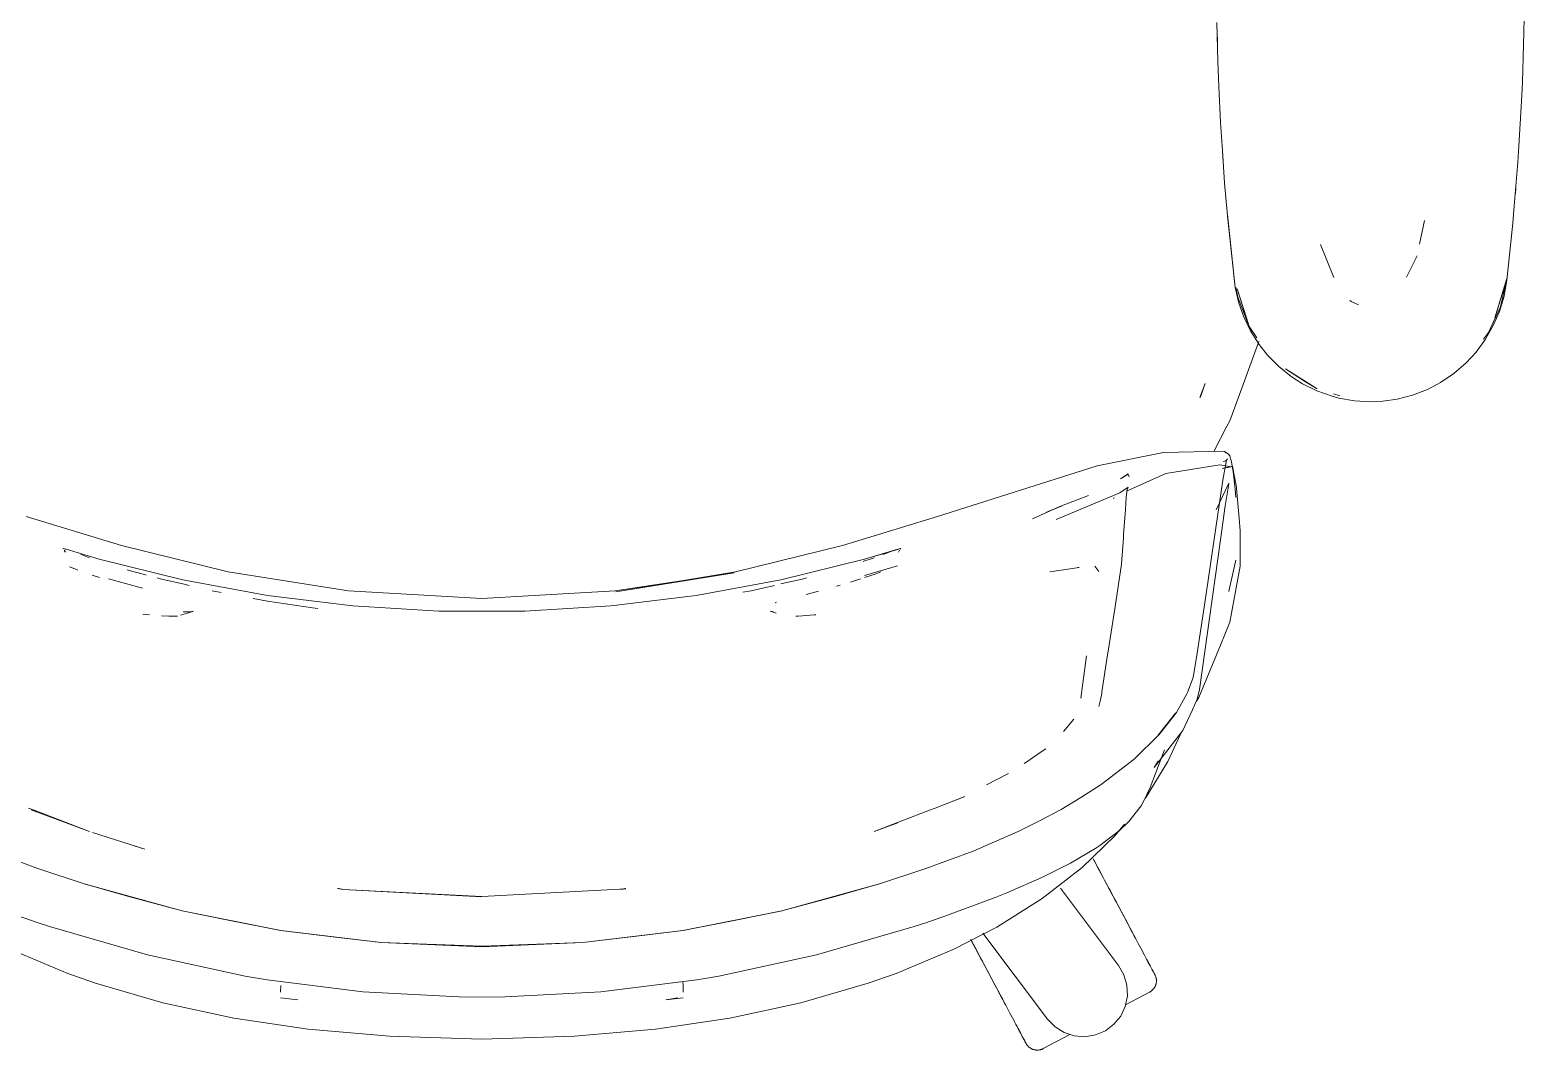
# Model space of a CAD drawing. Header units: millimetres. Extents: x 79795 to 317870, y -36033 to 97293.
# Drawn here: x 229533.8 to 230004.6, y 24754.3 to 25075.8 of the extents above; entities that cross this region are included whole.
import ezdxf

# ---------------------------------------------------------------- set-up
doc = ezdxf.new("R2010")
doc.units = ezdxf.units.MM
doc.header["$MEASUREMENT"] = 0
doc.layers.add('G-IMPT', color=8, linetype='CONTINUOUS', lineweight=9)
doc.layers.add('I-FURN', color=8, linetype='CONTINUOUS', lineweight=9)

msp = doc.modelspace()

# ---------------------------------------------------------------- linework, layer by layer
at = {"layer": 'G-IMPT'}
for p, q in [((229907.84, 25078.12), (229908.13, 25065.81)), ((230004.61, 25079.48), (230004.44, 25071.06)), ((229907.97, 25071.34), (229907.97, 25073.42)), ((229908.05, 25069.68), (229907.97, 25071.34)), ((230004.05, 25059.3), (230004.44, 25071.06)), ((229908.43, 25057.93), (229908.13, 25065.81)), ((230004.19, 25064.19), (230004.3, 25066.12)), ((230004.3, 25066.12), (230004.32, 25067.62)), ((230004.05, 25059.3), (230003.8, 25053.27)), ((229908.43, 25057.93), (229908.97, 25046.62)), ((230002.99, 25039.14), (230003.8, 25053.27)), ((229909.53, 25037.75), (229908.97, 25046.62)), ((229909.53, 25037.75), (229910.26, 25027.46)), ((229909.66, 25035.71), (229909.57, 25037.61)), ((229909.66, 25035.71), (229909.8, 25034.29)), ((230002.66, 25034.05), (230002.99, 25039.14)), ((230002.66, 25034.05), (230001.41, 25018.99)), ((229911.24, 25016.07), (229910.26, 25027.46)), ((230002.01, 25025.86), (230001.84, 25024.19)), ((229913.59, 24994.63), (229911.14, 25017.59)), ((229911.14, 25017.59), (229913.26, 24997.45)), ((230001.41, 25018.99), (230001.07, 25014.86)), ((229913.59, 24994.63), (229911.24, 25016.07)), ((229973.19, 25015.65), (229971.62, 25008.22)), ((230001.07, 25014.86), (229999.16, 24996.93)), ((229940.49, 25008.15), (229944.64, 24997.72)), ((229967.59, 24997.82), (229970.86, 25004.6)), ((229913.59, 24994.63), (229913.26, 24997.45)), ((229913.59, 24994.63), (229914.75, 24989.67)), ((229913.81, 24994.55), (229914.39, 24991.5)), ((229917.99, 24982.28), (229914.18, 24994.13)), ((229917.09, 24984.99), (229914.18, 24994.13)), ((229999.16, 24997.45), (229995.33, 24984.99)), ((229995.33, 24984.99), (229998.25, 24994.13)), ((229997.12, 24988.48), (229999.03, 24996.88)), ((229999.16, 24997.45), (229998.25, 24994.13)), ((229999.16, 24996.93), (229998.27, 24991.89)), ((229914.39, 24991.5), (229917.59, 24983.32)), ((229916.2, 24985.54), (229914.75, 24989.67)), ((229950.16, 24990.2), (229949.71, 24990.5)), ((229952.39, 24989.18), (229950.16, 24990.2)), ((229997.12, 24988.48), (229993.38, 24980.41)), ((229996.8, 24987.03), (229998.27, 24991.89)), ((229918.39, 24980.96), (229916.2, 24985.54)), ((229917.99, 24982.28), (229917.09, 24984.99)), ((229994.99, 24982.79), (229996.8, 24987.03)), ((229917.99, 24982.28), (229920.42, 24978.7)), ((229918.39, 24980.96), (229921.12, 24976.63)), ((229991.79, 24978.31), (229993.38, 24980.41)), ((229994.99, 24982.79), (229992.48, 24978.35)), ((229921, 24977.53), (229914.05, 24958.59)), ((229923.74, 24973.32), (229921.12, 24976.63)), ((229989.48, 24974.26), (229992.48, 24978.35)), ((229927.29, 24969.72), (229923.74, 24973.32)), ((229927.29, 24969.72), (229931.26, 24966.53)), ((229982.48, 24967.51), (229986.32, 24970.83)), ((229989.48, 24974.26), (229986.32, 24970.83)), ((229939.42, 24962.67), (229929.47, 24968.99)), ((229935.74, 24964.83), (229929.47, 24968.99)), ((229934.81, 24964.26), (229931.26, 24966.53)), ((229978.31, 24964.67), (229982.48, 24967.51)), ((229902.46, 24959.89), (229904.09, 24964.35)), ((229902.46, 24959.89), (229902.72, 24960.47)), ((229904.09, 24964.35), (229902.72, 24960.47)), ((229939.32, 24962.02), (229934.81, 24964.26)), ((229939.42, 24962.67), (229935.74, 24964.83)), ((229939.32, 24962.02), (229944.09, 24960.31)), ((229946.22, 24959.75), (229944.09, 24960.31)), ((229944.53, 24961.11), (229946.56, 24960.49)), ((229964.57, 24959.39), (229969.44, 24960.65)), ((229974.15, 24962.48), (229969.44, 24960.65)), ((229978.31, 24964.67), (229974.15, 24962.48)), ((229914.05, 24958.59), (229911.86, 24952.61)), ((229951.17, 24958.87), (229946.22, 24959.75)), ((229956.21, 24958.57), (229951.17, 24958.87)), ((229956.21, 24958.57), (229960.06, 24958.74)), ((229964.57, 24959.39), (229960.06, 24958.74)), ((229906.8, 24942.95), (229910.94, 24950.85)), ((229910.94, 24950.85), (229911.86, 24952.61)), ((229891, 24942.63), (229870.05, 24938.44)), ((229891, 24942.63), (229909.99, 24943.02)), ((229909.99, 24943.02), (229911.02, 24942.41)), ((229910.4, 24942.54), (229911.02, 24942.41)), ((229910.4, 24942.54), (229910.95, 24942.43)), ((229911.02, 24942.41), (229910.95, 24942.43)), ((229911.52, 24942.04), (229911.02, 24942.41)), ((229911.84, 24941.5), (229911.52, 24942.04)), ((229911.84, 24941.5), (229912.39, 24939.64)), ((229819.8, 24922.45), (229870.05, 24938.44)), ((229891.7, 24936), (229908.75, 24938.72)), ((229912.33, 24938.03), (229908.75, 24938.72)), ((229909.46, 24937.54), (229912.74, 24938.27)), ((229909.46, 24937.54), (229912.33, 24938.03)), ((229910.8, 24940.17), (229909.69, 24933.9)), ((229909.76, 24939.75), (229910.26, 24939.82)), ((229910.8, 24940.15), (229910.26, 24939.82)), ((229910.63, 24939.55), (229911.19, 24940.65)), ((229910.63, 24939.55), (229910.8, 24940.17)), ((229910.8, 24940.15), (229911.19, 24940.65)), ((229912.92, 24936.36), (229912.39, 24939.64)), ((229913.18, 24935.94), (229912.74, 24938.27)), ((229879.87, 24935.86), (229877.41, 24934.27)), ((229877.41, 24934.27), (229879.89, 24935.8)), ((229879.89, 24935.8), (229877.42, 24934.31)), ((229891.7, 24936), (229879.35, 24930.39)), ((229879.87, 24935.86), (229879.89, 24935.8)), ((229880.17, 24934.93), (229879.89, 24935.8)), ((229911.6, 24932.93), (229907.61, 24924.53)), ((229909.69, 24933.9), (229908.58, 24926.05)), ((229910.62, 24927.05), (229911.46, 24932.07)), ((229911.6, 24932.93), (229911.46, 24932.07)), ((229912.92, 24936.36), (229913, 24935.74)), ((229913, 24935.74), (229913.52, 24931.06)), ((229913.99, 24931.69), (229913.18, 24935.94)), ((229877.2, 24929.9), (229857.22, 24921.46)), ((229858.86, 24925.76), (229867.33, 24929.01)), ((229875.48, 24928.44), (229875.21, 24928.01)), ((229879.87, 24931.66), (229877.2, 24929.9)), ((229878.98, 24924.59), (229879.28, 24928.46)), ((229879.28, 24928.54), (229879.58, 24930.92)), ((229879.28, 24928.54), (229879.28, 24928.46)), ((229879.58, 24930.94), (229879.87, 24931.66)), ((229879.58, 24930.94), (229879.58, 24930.92)), ((229913.52, 24931.06), (229913.73, 24928.47)), ((229914.03, 24931.23), (229913.99, 24931.69)), ((229914.03, 24931.23), (229914.84, 24921.9)), ((229856.48, 24924.73), (229849.77, 24921.69)), ((229859.07, 24925.76), (229853.95, 24923.74)), ((229858.86, 24925.76), (229853.96, 24923.74)), ((229853.96, 24923.74), (229859.07, 24925.76)), ((229878.42, 24916.73), (229878.98, 24924.59)), ((229908.58, 24926.05), (229904.03, 24895.18)), ((229908.97, 24915.09), (229910.41, 24925.75)), ((229910.62, 24927.05), (229910.41, 24925.75)), ((229532.68, 24922.45), (229562.66, 24913.26)), ((229789.83, 24913.26), (229819.8, 24922.45)), ((229914.84, 24921.9), (229915.18, 24917.94)), ((229915.18, 24913.77), (229915.18, 24917.94)), ((229596.34, 24904.95), (229562.66, 24913.26)), ((229789.83, 24913.26), (229756.15, 24904.95)), ((229877.73, 24907.5), (229878.35, 24915.74)), ((229878.35, 24915.74), (229878.42, 24916.73)), ((229908.97, 24915.09), (229902.29, 24867.87)), ((229915.15, 24906.81), (229915.18, 24913.77)), ((229544.25, 24912.22), (229544.49, 24912.31)), ((229544.49, 24912.31), (229544.71, 24912.25)), ((229545.02, 24911.21), (229544.64, 24911.83)), ((229544.71, 24912.25), (229545.01, 24912.18)), ((229545.02, 24911.21), (229544.88, 24911.43)), ((229545.01, 24912.18), (229545.28, 24912.11)), ((229555.71, 24909.04), (229545.28, 24912.11)), ((229550.51, 24910.2), (229549.85, 24910.44)), ((229550.51, 24910.2), (229552.61, 24909.45)), ((229582.02, 24902.49), (229555.71, 24909.04)), ((229770.46, 24902.49), (229796.78, 24909.04)), ((229796.78, 24908.41), (229796.32, 24908.26)), ((229796.78, 24909.04), (229808, 24912.31)), ((229796.78, 24909.04), (229807.6, 24912.15)), ((229796.78, 24909.04), (229807.31, 24912.1)), ((229796.78, 24908.41), (229799, 24909.14)), ((229799.81, 24909.43), (229799, 24909.14)), ((229802.56, 24910.42), (229803.53, 24910.76)), ((229803.53, 24910.76), (229804.6, 24911.16)), ((229807.31, 24912.1), (229807.6, 24912.15)), ((229807.46, 24911.21), (229807.85, 24911.83)), ((229807.46, 24911.21), (229807.61, 24911.43)), ((229808, 24912.31), (229808.24, 24912.17)), ((229913.74, 24908.67), (229911.7, 24899.36)), ((229547.96, 24905.91), (229546.3, 24906.52)), ((229547.96, 24905.91), (229548.97, 24905.54)), ((229555.72, 24903.2), (229553.5, 24903.92)), ((229565.13, 24905.45), (229564.45, 24905.66)), ((229569.13, 24904.34), (229565.13, 24905.45)), ((229569.13, 24904.34), (229570.27, 24904.02)), ((229570.27, 24904.02), (229570.45, 24903.98)), ((229596.34, 24904.95), (229634.26, 24898.96)), ((229718.23, 24898.96), (229755.77, 24904.69)), ((229756.15, 24904.95), (229718.4, 24898.69)), ((229718.4, 24898.69), (229755.77, 24904.69)), ((229796.77, 24903.84), (229807.2, 24906.88)), ((229799.08, 24903.95), (229796.77, 24903.18)), ((229799.08, 24903.95), (229799.8, 24904.2)), ((229801.96, 24904.97), (229799.8, 24904.2)), ((229864.39, 24906.41), (229855.23, 24905.01)), ((229864.39, 24906.41), (229864.04, 24906.36)), ((229869.34, 24906.76), (229870.62, 24905.12)), ((229875.69, 24893.35), (229877.72, 24907.42)), ((229877.73, 24907.5), (229877.72, 24907.42)), ((229915.15, 24906.81), (229911.92, 24889.11)), ((229558.62, 24902.8), (229569.27, 24899.82)), ((229575.29, 24902.72), (229573.99, 24903.06)), ((229575.29, 24902.72), (229582.04, 24901.17)), ((229582.02, 24902.49), (229608.69, 24897.56)), ((229584.02, 24900.71), (229582.04, 24901.17)), ((229594.06, 24898.51), (229591.25, 24899.05)), ((229770.46, 24902.49), (229743.79, 24897.56)), ((229758.42, 24898.54), (229761.05, 24899.01)), ((229761.05, 24899.01), (229768.47, 24900.71)), ((229770.45, 24901.17), (229777.2, 24902.72)), ((229777.2, 24902.72), (229778.48, 24903.06)), ((229789.07, 24900.78), (229787.95, 24900.44)), ((229794.86, 24902.55), (229792.36, 24901.77)), ((229795.64, 24902.8), (229794.86, 24902.55)), ((229911.7, 24899.36), (229911.55, 24898.79)), ((229604.17, 24896.59), (229607.07, 24896.03)), ((229608.7, 24895.79), (229607.07, 24896.03)), ((229608.69, 24897.56), (229635.61, 24894.26)), ((229614.32, 24894.93), (229608.7, 24895.79)), ((229614.32, 24894.93), (229622.85, 24893.64)), ((229634.26, 24898.96), (229676.24, 24896.6)), ((229718.23, 24898.96), (229676.24, 24896.6)), ((229743.79, 24897.56), (229716.87, 24894.26)), ((229768.66, 24895.27), (229769.07, 24895.41)), ((229782.28, 24898.86), (229778.42, 24897.87)), ((229782.28, 24898.86), (229780.75, 24898.48)), ((229904.03, 24895.18), (229901.63, 24879.41)), ((229571.52, 24891.46), (229569.43, 24891.68)), ((229580.38, 24891.06), (229575.32, 24891.15)), ((229575.32, 24891.15), (229577.59, 24891.07)), ((229580.38, 24891.06), (229577.59, 24891.07)), ((229583.48, 24891.92), (229581.33, 24891.31)), ((229584.38, 24892.39), (229582.08, 24892.35)), ((229582.22, 24892.34), (229582.08, 24892.35)), ((229585.43, 24892.6), (229583.48, 24891.92)), ((229584.38, 24892.39), (229585.43, 24892.6)), ((229622.85, 24893.64), (229624.51, 24893.46)), ((229662.68, 24892.61), (229635.61, 24894.26)), ((229662.68, 24892.61), (229689.8, 24892.61)), ((229689.8, 24892.61), (229716.87, 24894.26)), ((229767.06, 24892.6), (229769.01, 24891.92)), ((229767.06, 24892.6), (229768.1, 24892.39)), ((229775.15, 24891.06), (229775.85, 24891.07)), ((229777.22, 24891.17), (229775.85, 24891.07)), ((229777.22, 24891.17), (229780.93, 24891.44)), ((229780.93, 24891.44), (229781.41, 24891.48)), ((229875.69, 24893.35), (229873.57, 24879.99)), ((229908.93, 24881.89), (229910.32, 24885.25)), ((229911.92, 24889.11), (229910.32, 24885.25)), ((229902.13, 24865.44), (229908.93, 24881.89)), ((229866.72, 24878.57), (229864.94, 24865.22)), ((229873.4, 24878.87), (229871.59, 24867.15)), ((229873.4, 24878.87), (229873.49, 24879.48)), ((229873.57, 24879.99), (229873.49, 24879.48)), ((229900.33, 24871.74), (229901.63, 24879.41)), ((229900.33, 24871.74), (229898.58, 24866.95)), ((229871.1, 24864.7), (229871.52, 24866.68)), ((229871.59, 24867.15), (229871.52, 24866.68)), ((229895.08, 24860.69), (229898.37, 24866.53)), ((229898.37, 24866.53), (229898.58, 24866.95)), ((229902.29, 24867.87), (229901.65, 24864.88)), ((229864.94, 24865.22), (229865.08, 24865.69)), ((229870.64, 24862.53), (229871.1, 24864.7)), ((229900.08, 24861.51), (229897.04, 24854.99)), ((229900.08, 24861.51), (229901.65, 24864.88)), ((229901.36, 24864.27), (229902.13, 24865.44)), ((229859.44, 24854.72), (229862.78, 24858.62)), ((229889.35, 24853.52), (229894.75, 24860.47)), ((229889.35, 24853.52), (229892.16, 24857.09)), ((229895.08, 24860.69), (229889.66, 24853.72)), ((229894.75, 24860.47), (229892.16, 24857.09)), ((229881.76, 24845.99), (229889.66, 24853.72)), ((229888.1, 24843.29), (229897.04, 24854.99)), ((229896.37, 24853.8), (229892.39, 24845.18)), ((229852.8, 24848.44), (229847.67, 24844.95)), ((229852.8, 24848.44), (229853.91, 24849.19)), ((229891.33, 24848.94), (229886.82, 24837.04)), ((229847.67, 24844.95), (229847.09, 24844.56)), ((229881.76, 24845.99), (229871.32, 24837.97)), ((229892.39, 24845.18), (229885.27, 24833.73)), ((229888.1, 24843.29), (229889.26, 24845.32)), ((229842.2, 24841.42), (229835.23, 24837.88)), ((229864.97, 24833.92), (229871.06, 24837.8)), ((229871.06, 24837.8), (229871.32, 24837.97)), ((229819.04, 24830.52), (229828.36, 24834.25)), ((229828.36, 24834.25), (229826.12, 24833.25)), ((229864.97, 24833.92), (229858.74, 24830.15)), ((229884.58, 24832.37), (229885.75, 24834.81)), ((229885.75, 24834.81), (229886.82, 24837.04)), ((229535.18, 24829.86), (229533.45, 24830.52)), ((229552.63, 24823.15), (229534.22, 24829.96)), ((229552.63, 24823.15), (229535.18, 24829.86)), ((229799.86, 24823.15), (229817.31, 24829.86)), ((229817.31, 24829.86), (229819.04, 24830.52)), ((229851.95, 24826.58), (229858.74, 24830.15)), ((229883.96, 24831.23), (229880.1, 24826.37)), ((229883.96, 24831.23), (229884.58, 24832.37)), ((229799.86, 24823.15), (229807.29, 24825.87)), ((229851.95, 24826.58), (229845.22, 24823.19)), ((229875.66, 24821.81), (229878.66, 24825.48)), ((229880.1, 24826.37), (229877.08, 24823.48)), ((229570.1, 24817.61), (229553.61, 24822.87)), ((229831, 24817.01), (229845.22, 24823.19)), ((229875.66, 24821.81), (229865.36, 24811.85)), ((229877.08, 24823.48), (229870.95, 24818.76)), ((229521.49, 24817.01), (229536.37, 24811.56)), ((229570.1, 24817.61), (229566.66, 24818.69)), ((229816.12, 24811.56), (229831, 24817.01)), ((229861.66, 24813.16), (229869.66, 24817.9)), ((229870.95, 24818.76), (229869.66, 24817.9)), ((229551.29, 24806.55), (229536.37, 24811.56)), ((229816.12, 24811.56), (229801.2, 24806.55)), ((229852.76, 24802.04), (229865.36, 24811.85)), ((229861.06, 24812.86), (229853.05, 24808.86)), ((229861.06, 24812.86), (229861.66, 24813.16)), ((229581.79, 24798.16), (229551.29, 24806.55)), ((229564.54, 24802.82), (229551.38, 24806.59)), ((229581.79, 24798.16), (229551.38, 24806.59)), ((229632.52, 24804.93), (229630.74, 24805.19)), ((229630.97, 24805.21), (229631.21, 24805.17)), ((229632.52, 24804.93), (229631.21, 24805.17)), ((229676.24, 24802.61), (229632.52, 24804.93)), ((229676.24, 24802.66), (229632.52, 24804.93)), ((229676.24, 24802.66), (229721.58, 24805.16)), ((229719.97, 24804.93), (229721.28, 24805.17)), ((229721.58, 24805.16), (229719.97, 24804.93)), ((229721.52, 24805.21), (229721.28, 24805.17)), ((229770.7, 24798.16), (229801.11, 24806.59)), ((229770.7, 24798.16), (229801.2, 24806.55)), ((229787.95, 24802.82), (229801.11, 24806.59)), ((229852.61, 24808.64), (229841.65, 24803.87)), ((229852.61, 24808.64), (229853.05, 24808.86)), ((229564.54, 24802.82), (229581.79, 24798.16)), ((229787.95, 24802.82), (229770.7, 24798.16)), ((229822.89, 24796.79), (229837.97, 24802.39)), ((229841.65, 24803.87), (229837.97, 24802.39)), ((229838.47, 24793.07), (229852.76, 24802.04)), ((229529.48, 24796.85), (229536.42, 24794.44)), ((229581.79, 24798.16), (229612.91, 24791.99)), ((229581.79, 24798.16), (229596.81, 24795.09)), ((229581.79, 24798.16), (229612.83, 24791.99)), ((229739.57, 24791.99), (229770.82, 24798.21)), ((229770.82, 24798.21), (229739.65, 24791.99)), ((229770.7, 24798.16), (229755.68, 24795.09)), ((229822.89, 24796.79), (229816.07, 24794.44)), ((229540.02, 24793.25), (229536.42, 24794.44)), ((229570.85, 24784.31), (229540.02, 24793.25)), ((229612.91, 24791.99), (229596.81, 24795.09)), ((229644.43, 24788.17), (229612.83, 24791.99)), ((229644.47, 24788.21), (229612.91, 24791.99)), ((229612.91, 24791.99), (229628.39, 24790.05)), ((229708.02, 24788.21), (229739.57, 24791.99)), ((229708.06, 24788.17), (229739.65, 24791.99)), ((229724.1, 24790.05), (229739.57, 24791.99)), ((229739.57, 24791.99), (229755.68, 24795.09)), ((229812.47, 24793.25), (229781.64, 24784.31)), ((229812.47, 24793.25), (229816.07, 24794.44)), ((229824.69, 24785.98), (229838.47, 24793.07)), ((229644.47, 24788.21), (229628.39, 24790.05)), ((229644.43, 24788.17), (229676.24, 24786.84)), ((229659.36, 24787.53), (229644.47, 24788.21)), ((229644.47, 24788.21), (229676.24, 24787.06)), ((229659.36, 24787.53), (229676.24, 24787.06)), ((229708.02, 24788.21), (229676.24, 24787.06)), ((229676.24, 24786.84), (229708.06, 24788.17)), ((229693.13, 24787.53), (229676.24, 24787.06)), ((229708.02, 24788.21), (229693.13, 24787.53)), ((229724.1, 24790.05), (229708.02, 24788.21)), ((229545.77, 24778.46), (229527.8, 24785.98)), ((229570.85, 24784.31), (229601.64, 24777.64)), ((229750.85, 24777.64), (229781.64, 24784.31)), ((229806.72, 24778.46), (229824.69, 24785.98)), ((229554.51, 24775.38), (229545.77, 24778.46)), ((229608.56, 24776.46), (229601.64, 24777.64)), ((229743.93, 24776.46), (229750.85, 24777.64)), ((229806.72, 24778.46), (229797.98, 24775.38)), ((229554.51, 24775.38), (229575.75, 24769.21)), ((229638.73, 24772.64), (229608.56, 24776.46)), ((229612.87, 24774.66), (229612.8, 24772.57)), ((229612.8, 24772.57), (229612.8, 24772.68)), ((229668.93, 24771.03), (229638.73, 24772.64)), ((229683.56, 24771.03), (229713.76, 24772.64)), ((229713.76, 24772.64), (229743.93, 24776.46)), ((229739.57, 24775.91), (229739.61, 24774.66)), ((229739.69, 24772.57), (229739.61, 24774.66)), ((229739.69, 24772.57), (229739.69, 24772.68)), ((229797.98, 24775.38), (229776.74, 24769.21)), ((229575.75, 24769.21), (229598.11, 24764.4)), ((229612.83, 24770.81), (229618.24, 24770.16)), ((229668.93, 24771.03), (229676.24, 24770.93)), ((229683.56, 24771.03), (229676.24, 24770.93)), ((229739.66, 24770.81), (229734.24, 24770.16)), ((229738.01, 24770.73), (229734.24, 24770.16)), ((229776.74, 24769.21), (229754.38, 24764.4)), ((229598.11, 24764.4), (229621.53, 24760.9)), ((229730.96, 24760.9), (229754.38, 24764.4)), ((229621.53, 24760.9), (229647.1, 24758.64)), ((229647.1, 24758.64), (229676.24, 24757.79)), ((229676.24, 24757.79), (229705.38, 24758.64)), ((229705.38, 24758.64), (229730.96, 24760.9))]:
    msp.add_line(p, q, dxfattribs=at)
at = {"layer": 'I-FURN'}
for p, q in [((229869.36, 24813.62), (229868.88, 24814.53)), ((229869.1, 24814.11), (229869.59, 24813.2)), ((229869.85, 24812.7), (229869.36, 24813.62)), ((229869.59, 24813.2), (229870.08, 24812.27)), ((229870.35, 24811.76), (229869.85, 24812.7)), ((229870.08, 24812.27), (229870.58, 24811.32)), ((229870.86, 24810.81), (229870.35, 24811.76)), ((229870.58, 24811.32), (229871.09, 24810.37)), ((229871.37, 24809.84), (229870.86, 24810.81)), ((229871.09, 24810.37), (229871.61, 24809.4)), ((229871.89, 24808.87), (229871.37, 24809.84)), ((229858.49, 24805.27), (229876.84, 24780.92)), ((229871.61, 24809.4), (229872.13, 24808.42)), ((229872.41, 24807.89), (229871.89, 24808.87)), ((229872.13, 24808.42), (229872.65, 24807.43)), ((229872.94, 24806.9), (229872.41, 24807.89)), ((229872.65, 24807.43), (229873.18, 24806.44)), ((229873.47, 24805.9), (229872.94, 24806.9)), ((229873.18, 24806.44), (229873.71, 24805.44)), ((229874, 24804.9), (229873.47, 24805.9)), ((229873.71, 24805.44), (229874.25, 24804.44)), ((229874.53, 24803.89), (229874, 24804.9)), ((229874.25, 24804.44), (229874.78, 24803.43)), ((229875.07, 24802.89), (229874.53, 24803.89)), ((229874.78, 24803.43), (229875.31, 24802.43)), ((229875.6, 24801.88), (229875.07, 24802.89)), ((229875.31, 24802.43), (229875.85, 24801.42)), ((229876.14, 24800.88), (229875.6, 24801.88)), ((229875.85, 24801.42), (229876.38, 24800.42)), ((229876.67, 24799.88), (229876.14, 24800.88)), ((229876.38, 24800.42), (229876.91, 24799.42)), ((229877.2, 24798.89), (229876.67, 24799.88)), ((229876.91, 24799.42), (229877.44, 24798.43)), ((229877.72, 24797.9), (229877.2, 24798.89)), ((229877.44, 24798.43), (229877.96, 24797.45)), ((229878.24, 24796.92), (229877.72, 24797.9)), ((229877.96, 24797.45), (229878.48, 24796.47)), ((229878.76, 24795.95), (229878.24, 24796.92)), ((229878.48, 24796.47), (229878.99, 24795.51)), ((229879.27, 24794.99), (229878.76, 24795.95)), ((229878.99, 24795.51), (229879.5, 24794.56)), ((229854.49, 24764.07), (229834.1, 24791.14)), ((229879.77, 24794.05), (229879.27, 24794.99)), ((229879.5, 24794.56), (229880, 24793.62)), ((229880.26, 24793.12), (229879.77, 24794.05)), ((229880, 24793.62), (229880.49, 24792.7)), ((229880.75, 24792.21), (229880.26, 24793.12)), ((229880.49, 24792.7), (229880.97, 24791.79)), ((229881.22, 24791.31), (229880.75, 24792.21)), ((229880.97, 24791.79), (229881.44, 24790.91)), ((229881.69, 24790.43), (229881.22, 24791.31)), ((229881.44, 24790.91), (229881.9, 24790.04)), ((229830.75, 24788.25), (229830.24, 24789.21)), ((229830.48, 24788.77), (229830.99, 24787.8)), ((229831.27, 24787.27), (229830.75, 24788.25)), ((229830.99, 24787.8), (229831.51, 24786.82)), ((229831.79, 24786.29), (229831.27, 24787.27)), ((229831.51, 24786.82), (229832.04, 24785.84)), ((229832.32, 24785.3), (229831.79, 24786.29)), ((229882.15, 24789.58), (229881.69, 24790.43)), ((229881.9, 24790.04), (229882.35, 24789.19)), ((229882.59, 24788.74), (229882.15, 24789.58)), ((229883.02, 24787.93), (229882.59, 24788.74)), ((229883.44, 24787.14), (229883.02, 24787.93)), ((229883.85, 24786.38), (229883.44, 24787.14)), ((229884.24, 24785.65), (229883.85, 24786.38)), ((229832.04, 24785.84), (229832.57, 24784.84)), ((229832.85, 24784.3), (229832.32, 24785.3)), ((229832.57, 24784.84), (229833.1, 24783.84)), ((229833.38, 24783.3), (229832.85, 24784.3)), ((229833.1, 24783.84), (229833.63, 24782.84)), ((229833.92, 24782.3), (229833.38, 24783.3)), ((229833.63, 24782.84), (229834.16, 24781.84)), ((229834.45, 24781.29), (229833.92, 24782.3)), ((229834.16, 24781.84), (229834.7, 24780.83)), ((229834.99, 24780.29), (229834.45, 24781.29)), ((229884.61, 24784.94), (229884.24, 24785.65)), ((229884.97, 24784.26), (229884.61, 24784.94)), ((229885.32, 24783.61), (229884.97, 24784.26)), ((229885.64, 24783), (229885.32, 24783.61)), ((229885.96, 24782.41), (229885.64, 24783)), ((229885.79, 24782.72), (229886.09, 24782.15)), ((229886.25, 24781.86), (229885.96, 24782.41)), ((229886.09, 24782.15), (229886.38, 24781.62)), ((229886.52, 24781.34), (229886.25, 24781.86)), ((229886.38, 24781.62), (229886.64, 24781.12)), ((229886.78, 24780.86), (229886.52, 24781.34)), ((229834.7, 24780.83), (229835.23, 24779.83)), ((229835.52, 24779.28), (229834.99, 24780.29)), ((229835.23, 24779.83), (229835.77, 24778.82)), ((229836.05, 24778.29), (229835.52, 24779.28)), ((229835.77, 24778.82), (229836.3, 24777.83)), ((229836.58, 24777.29), (229836.05, 24778.29)), ((229836.3, 24777.83), (229836.82, 24776.84)), ((229837.11, 24776.3), (229836.58, 24777.29)), ((229836.82, 24776.84), (229837.35, 24775.85)), ((229876.84, 24780.92), (229878.53, 24778)), ((229878.53, 24778), (229879.48, 24774.76)), ((229886.64, 24781.12), (229886.89, 24780.65)), ((229887.02, 24780.42), (229886.78, 24780.86)), ((229886.89, 24780.65), (229887.12, 24780.22)), ((229887.23, 24780.01), (229887.02, 24780.42)), ((229887.12, 24780.22), (229887.33, 24779.83)), ((229887.43, 24779.63), (229887.23, 24780.01)), ((229887.33, 24779.83), (229887.52, 24779.47)), ((229887.61, 24779.3), (229887.43, 24779.63)), ((229887.52, 24779.47), (229887.69, 24779.16)), ((229887.77, 24779), (229887.61, 24779.3)), ((229887.69, 24779.16), (229887.84, 24778.88)), ((229887.91, 24778.74), (229887.77, 24779)), ((229887.84, 24778.88), (229887.96, 24778.64)), ((229888.02, 24778.52), (229887.91, 24778.74)), ((229887.96, 24778.64), (229888.07, 24778.44)), ((229888.12, 24778.34), (229888.02, 24778.52)), ((229888.07, 24778.44), (229888.16, 24778.27)), ((229888.19, 24778.2), (229888.12, 24778.34)), ((229888.16, 24778.27), (229888.22, 24778.15)), ((229888.25, 24778.1), (229888.19, 24778.2)), ((229888.22, 24778.15), (229888.26, 24778.07)), ((229888.28, 24778.04), (229888.25, 24778.1)), ((229888.26, 24778.07), (229888.29, 24778.03)), ((229888.29, 24778.02), (229888.28, 24778.04)), ((229888.29, 24778.03), (229888.29, 24778.02)), ((229888.29, 24778.02), (229888.36, 24777.88)), ((229888.36, 24777.88), (229888.43, 24777.73)), ((229888.43, 24777.73), (229888.49, 24777.58)), ((229888.49, 24777.58), (229888.55, 24777.43)), ((229888.55, 24777.43), (229888.59, 24777.28)), ((229888.59, 24777.28), (229888.64, 24777.12)), ((229888.64, 24777.12), (229888.67, 24776.96)), ((229888.67, 24776.96), (229888.7, 24776.81)), ((229888.7, 24776.81), (229888.73, 24776.65)), ((229888.73, 24776.65), (229888.75, 24776.49)), ((229837.63, 24775.33), (229837.11, 24776.3)), ((229837.35, 24775.85), (229837.86, 24774.88)), ((229838.14, 24774.36), (229837.63, 24775.33)), ((229837.86, 24774.88), (229838.38, 24773.91)), ((229838.65, 24773.4), (229838.14, 24774.36)), ((229838.38, 24773.91), (229838.88, 24772.96)), ((229839.15, 24772.45), (229838.65, 24773.4)), ((229838.88, 24772.96), (229839.38, 24772.03)), ((229839.65, 24771.53), (229839.15, 24772.45)), ((229839.38, 24772.03), (229839.87, 24771.1)), ((229879.04, 24768.54), (229886.62, 24772.57)), ((229879.48, 24774.76), (229879.62, 24771.39)), ((229886.66, 24772.59), (229886.62, 24772.57)), ((229886.8, 24772.67), (229886.66, 24772.59)), ((229886.94, 24772.76), (229886.8, 24772.67)), ((229887.07, 24772.85), (229886.94, 24772.76)), ((229887.2, 24772.94), (229887.07, 24772.85)), ((229887.33, 24773.05), (229887.2, 24772.94)), ((229887.45, 24773.15), (229887.33, 24773.05)), ((229887.56, 24773.26), (229887.45, 24773.15)), ((229887.68, 24773.38), (229887.56, 24773.26)), ((229887.78, 24773.5), (229887.68, 24773.38)), ((229887.89, 24773.62), (229887.78, 24773.5)), ((229887.98, 24773.75), (229887.89, 24773.62)), ((229888.08, 24773.88), (229887.98, 24773.75)), ((229888.16, 24774.02), (229888.08, 24773.88)), ((229888.25, 24774.16), (229888.16, 24774.02)), ((229888.32, 24774.3), (229888.25, 24774.16)), ((229888.39, 24774.45), (229888.32, 24774.3)), ((229888.46, 24774.59), (229888.39, 24774.45)), ((229888.52, 24774.74), (229888.46, 24774.59)), ((229888.57, 24774.9), (229888.52, 24774.74)), ((229888.61, 24775.05), (229888.57, 24774.9)), ((229888.65, 24775.21), (229888.61, 24775.05)), ((229888.69, 24775.36), (229888.65, 24775.21)), ((229888.72, 24775.52), (229888.69, 24775.36)), ((229888.74, 24775.68), (229888.72, 24775.52)), ((229888.75, 24775.84), (229888.74, 24775.68)), ((229888.75, 24776.49), (229888.76, 24776.33)), ((229888.76, 24776), (229888.75, 24775.84)), ((229888.76, 24776.33), (229888.76, 24776.17)), ((229888.76, 24776.17), (229888.76, 24776)), ((229840.13, 24770.61), (229839.65, 24771.53)), ((229839.87, 24771.1), (229840.35, 24770.2)), ((229840.35, 24770.2), (229840.82, 24769.31)), ((229840.82, 24769.31), (229841.29, 24768.44)), ((229841.29, 24768.44), (229841.74, 24767.59)), ((229841.74, 24767.59), (229842.17, 24766.77)), ((229878.95, 24768.08), (229877.51, 24765.03)), ((229879.62, 24771.39), (229878.95, 24768.08)), ((229842.17, 24766.77), (229842.6, 24765.97)), ((229842.6, 24765.97), (229843.01, 24765.19)), ((229843.01, 24765.19), (229843.41, 24764.44)), ((229843.41, 24764.44), (229843.8, 24763.72)), ((229843.8, 24763.72), (229844.16, 24763.03)), ((229844.16, 24763.03), (229844.52, 24762.36)), ((229856.83, 24761.64), (229854.49, 24764.07)), ((229877.51, 24765.03), (229875.38, 24762.42)), ((229844.52, 24762.36), (229844.85, 24761.73)), ((229844.85, 24761.73), (229845.17, 24761.13)), ((229845.34, 24760.82), (229845.03, 24761.4)), ((229845.17, 24761.13), (229845.48, 24760.56)), ((229845.63, 24760.27), (229845.34, 24760.82)), ((229845.48, 24760.56), (229845.76, 24760.02)), ((229845.91, 24759.75), (229845.63, 24760.27)), ((229845.76, 24760.02), (229846.03, 24759.52)), ((229846.16, 24759.27), (229845.91, 24759.75)), ((229846.03, 24759.52), (229846.28, 24759.06)), ((229846.4, 24758.82), (229846.16, 24759.27)), ((229846.28, 24759.06), (229846.5, 24758.63)), ((229846.62, 24758.41), (229846.4, 24758.82)), ((229846.5, 24758.63), (229846.71, 24758.23)), ((229846.82, 24758.04), (229846.62, 24758.41)), ((229846.71, 24758.23), (229846.9, 24757.88)), ((229847, 24757.7), (229846.82, 24758.04)), ((229846.9, 24757.88), (229847.07, 24757.56)), ((229853.12, 24754.76), (229861.53, 24759.23)), ((229859.69, 24759.85), (229856.83, 24761.64)), ((229862.89, 24758.78), (229859.69, 24759.85)), ((229866.25, 24758.51), (229862.89, 24758.78)), ((229869.58, 24759.06), (229866.25, 24758.51)), ((229872.68, 24760.39), (229869.58, 24759.06)), ((229875.38, 24762.42), (229872.68, 24760.39)), ((229847.15, 24757.41), (229847, 24757.7)), ((229847.07, 24757.56), (229847.22, 24757.28)), ((229847.29, 24757.15), (229847.15, 24757.41)), ((229847.22, 24757.28), (229847.35, 24757.04)), ((229847.41, 24756.93), (229847.29, 24757.15)), ((229847.35, 24757.04), (229847.45, 24756.84)), ((229847.5, 24756.75), (229847.41, 24756.93)), ((229847.45, 24756.84), (229847.54, 24756.68)), ((229847.58, 24756.61), (229847.5, 24756.75)), ((229847.54, 24756.68), (229847.61, 24756.56)), ((229847.63, 24756.51), (229847.58, 24756.61)), ((229847.61, 24756.56), (229847.65, 24756.47)), ((229847.66, 24756.45), (229847.63, 24756.51)), ((229847.65, 24756.47), (229847.67, 24756.43)), ((229847.67, 24756.43), (229847.66, 24756.45)), ((229847.69, 24756.39), (229847.67, 24756.43)), ((229847.67, 24756.43), (229847.67, 24756.43)), ((229847.77, 24756.25), (229847.69, 24756.39)), ((229847.86, 24756.11), (229847.77, 24756.25)), ((229847.95, 24755.98), (229847.86, 24756.11)), ((229848.05, 24755.85), (229847.95, 24755.98)), ((229848.15, 24755.72), (229848.05, 24755.85)), ((229848.26, 24755.6), (229848.15, 24755.72)), ((229848.37, 24755.49), (229848.26, 24755.6)), ((229848.48, 24755.37), (229848.37, 24755.49)), ((229848.6, 24755.27), (229848.48, 24755.37)), ((229848.73, 24755.16), (229848.6, 24755.27)), ((229848.85, 24755.07), (229848.73, 24755.16)), ((229848.99, 24754.97), (229848.85, 24755.07)), ((229849.12, 24754.89), (229848.99, 24754.97)), ((229849.26, 24754.8), (229849.12, 24754.89)), ((229849.4, 24754.73), (229849.26, 24754.8)), ((229849.55, 24754.66), (229849.4, 24754.73)), ((229849.7, 24754.59), (229849.55, 24754.66)), ((229849.85, 24754.53), (229849.7, 24754.59)), ((229850, 24754.48), (229849.85, 24754.53)), ((229850.15, 24754.44), (229850, 24754.48)), ((229850.31, 24754.4), (229850.15, 24754.44)), ((229850.47, 24754.36), (229850.31, 24754.4)), ((229850.63, 24754.33), (229850.47, 24754.36)), ((229850.79, 24754.31), (229850.63, 24754.33)), ((229850.95, 24754.3), (229850.79, 24754.31)), ((229851.11, 24754.29), (229850.95, 24754.3)), ((229851.27, 24754.29), (229851.11, 24754.29)), ((229851.43, 24754.29), (229851.27, 24754.29)), ((229851.59, 24754.3), (229851.43, 24754.29)), ((229851.75, 24754.32), (229851.59, 24754.3)), ((229851.91, 24754.35), (229851.75, 24754.32)), ((229852.07, 24754.38), (229851.91, 24754.35)), ((229852.22, 24754.41), (229852.07, 24754.38)), ((229852.38, 24754.45), (229852.22, 24754.41)), ((229852.53, 24754.5), (229852.38, 24754.45)), ((229852.69, 24754.56), (229852.53, 24754.5)), ((229852.83, 24754.62), (229852.69, 24754.56)), ((229852.98, 24754.69), (229852.83, 24754.62)), ((229853.12, 24754.76), (229852.98, 24754.69))]:
    msp.add_line(p, q, dxfattribs=at)

doc.saveas('drawing.dxf')
